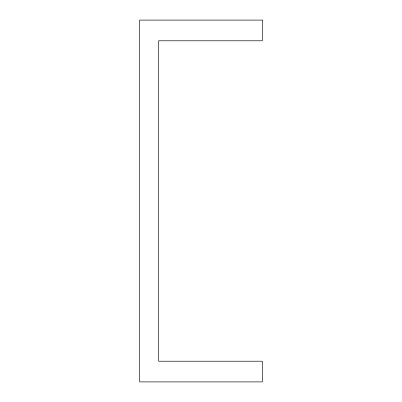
<?xml version="1.0" encoding="UTF-8"?>
<svg xmlns="http://www.w3.org/2000/svg" width="402" height="402" viewBox="0 0 402 402"><rect width="100%" height="100%" fill="white"/><g stroke="black" fill="none" stroke-linecap="round" stroke-linejoin="round"><path stroke-width="0.6" d="M262.325 20.1L139.675 20.1L139.675 381.9L262.325 381.9L262.325 361.217L158.609 361.217L158.609 40.783L262.325 40.783L262.325 20.1"/></g></svg>
